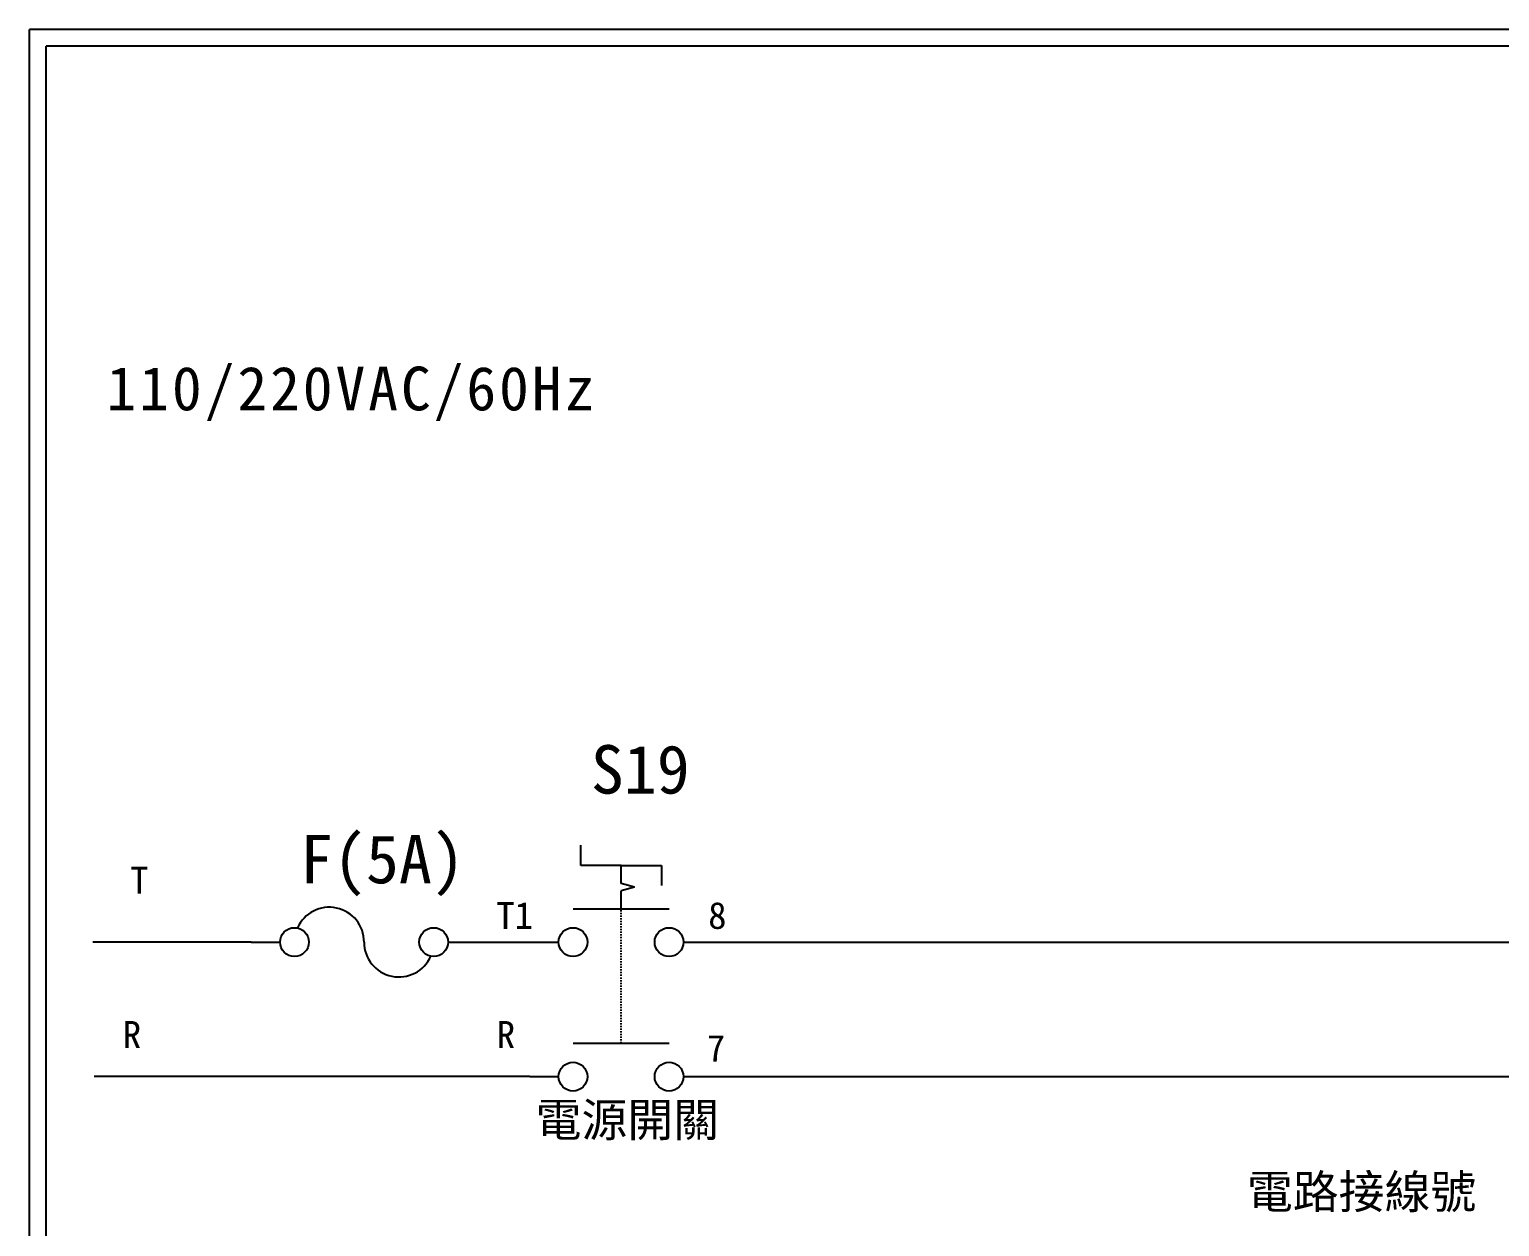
# Model space of a CAD drawing. Extents: x -24 to 263, y 255 to 459.
# Drawn here: x -23.6 to 85.7, y 370.4 to 459.4 of the extents above; entities that cross this region are included whole.
import ezdxf

# ---------------------------------------------------------------- set-up
doc = ezdxf.new("R2010")
doc.units = 0
doc.linetypes.add('DASHED', pattern=[0.2, 0.1, -0.1])
doc.layers.get('0').update_dxf_attribs({"linetype": 'CONTINUOUS'})
for name, color, linetype in [('7', 7, 'CONTINUOUS'), ('圖框層', 7, 'CONTINUOUS'), ('標尺寸層', 3, 'CONTINUOUS')]:
    doc.layers.add(name, color=color, linetype=linetype)
doc.styles.add('CNS', font='romanc.shx', dxfattribs={"bigfont": 'chineset.shx'})
doc.styles.add('STSL', font='kaiu.ttf')
doc.styles.add('標楷體', font='kaiu.ttf')

# ---------------------------------------------------------------- blocks, each defined once
blk = doc.blocks.new('FUSE')
at = {"color": 7}
for p, q in [((0, 0), (2.14, 0)), ((14.64, 0), (16.78, 0))]:
    blk.add_line(p, q, dxfattribs=at)
for centre in [(3.21, 0), (13.56, 0)]:
    blk.add_circle(centre, 1.07)
for centre, start, end in [((5.8, 0), 0, 156.116), ((10.98, 0), 180, 336.116)]:
    blk.add_arc(centre, 2.59, start, end, dxfattribs=at)

msp = doc.modelspace()

# ---------------------------------------------------------------- linework, layer by layer
for p, q in [((17.4, 397.3), (17.4, 398.8)), ((20.4, 397.3), (17.4, 397.3)), ((20.4, 397.3), (23.4, 397.3)), ((23.4, 397.3), (23.4, 395.8)), ((21.4, 395.69), (20.4, 395.95)), ((21.4, 395.69), (20.4, 395.42)), ((7.55, 391.6), (15.76, 391.6)), ((9.69, 391.6), (15.76, 391.6)), ((13.62, 391.6), (15.76, 391.6)), ((25.04, 391.6), (140.82, 391.6)), ((13.62, 381.6), (15.76, 381.6)), ((25.04, 381.6), (140.44, 381.6))]:
    msp.add_line(p, q)
at = {"layer": '7'}
for p, q in [((20.4, 395.95), (20.4, 397.3)), ((20.4, 394.08), (20.4, 395.42)), ((16.83, 394.08), (23.97, 394.08)), ((16.83, 384.08), (23.97, 384.08))]:
    msp.add_line(p, q, dxfattribs=at)
at = {"layer": '7', "linetype": 'DASHED'}
msp.add_line((20.4, 384.08), (20.4, 394.08), dxfattribs=at)
at = {"layer": '7'}
for centre in [(16.83, 391.6), (23.97, 391.6), (16.83, 381.6), (23.97, 381.6)]:
    msp.add_circle(centre, 1.07, dxfattribs=at)
at = {"layer": '圖框層', "color": 7}
for p, q in [((263.42, 459.45), (-23.58, 459.45)), ((-23.58, 255.48), (-23.58, 459.45)), ((262.17, 458.2), (-22.33, 458.2)), ((-22.33, 256.73), (-22.33, 458.2))]:
    msp.add_line(p, q, dxfattribs=at)
at = {"layer": '標尺寸層', "color": 7}
for p, q in [((-7.09, 391.6), (-18.86, 391.6)), ((13.62, 381.6), (-18.77, 381.6))]:
    msp.add_line(p, q, dxfattribs=at)

# ---------------------------------------------------------------- block references
at = {"color": 7}
msp.add_blockref('FUSE', (-7.09, 391.6), dxfattribs=at)

# ---------------------------------------------------------------- texts
at = {"color": 0, "insert": (-17.85, 434.38), "char_height": 3.25, "width": 35.213, "attachment_point": 1, "style": '標楷體'}
msp.add_mtext('\\pt6.5;{\\T1.1;110/220VAC/60Hz}', dxfattribs=at)
at = {"layer": '圖框層', "color": 4, "style": 'STSL'}
for s, height, p in [('S19', 3.6, (18.16, 402.64)), ('F(5A)', 3.6, (-3.46, 395.97)), ('T', 2, (-16.09, 395.2)), ('T1', 2, (11.13, 392.58)), ('8', 2, (26.88, 392.58)), ('R', 2, (-16.64, 383.73)), ('R', 2, (11.16, 383.73)), ('7', 2, (26.78, 382.7))]:
    msp.add_text(s, height=height, dxfattribs=at).set_placement(p)
at = {"layer": '標尺寸層', "color": 7, "char_height": 2.5, "attachment_point": 1, "style": 'CNS'}
for s, insert, width in [('{\\fDFKai-SB|b0|i0|c136|p65;電源開關}', (14.05, 379.64), 14.0847), ('{\\fDFKai-SB|b0|i0|c136|p65;電路接線號}', (66.93, 374.29), 21.6314)]:
    msp.add_mtext(s, dxfattribs=dict(at, insert=insert, width=width))

doc.saveas('drawing.dxf')
